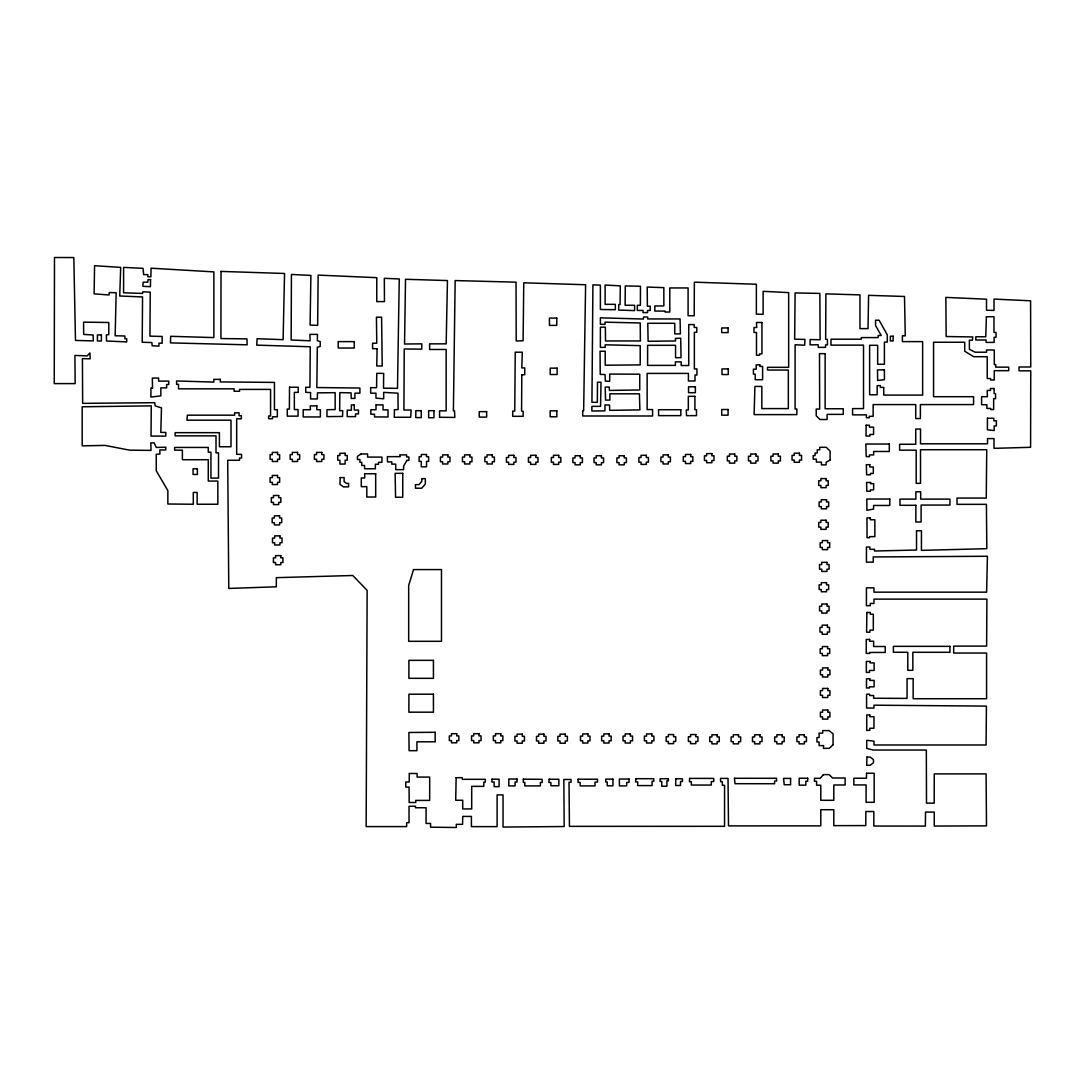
<?xml version="1.0" encoding="UTF-8"?>
<svg xmlns="http://www.w3.org/2000/svg" width="1085" height="1085" viewBox="0 0 1085 1085"><rect width="100%" height="100%" fill="white"/><g stroke="black" fill="none" stroke-linecap="round" stroke-linejoin="round"><path stroke-width="1.5" d="M221.014 271.399L220.933 338.561L246.96 338.873L247.122 344.813L170.467 342.887L170.657 336.309L213.867 337.584L213.867 271.887L151.059 268.198L150.883 276.797L147.858 276.797L147.845 274.613L143.64 274.613L143.03 268.348L123.595 267.385L123.595 292.774L142.555 293.425L142.867 291.797L150.245 292.136L149.933 336.147L162.153 336.459L162.153 343.199L158.939 343.199L158.939 346.101L152.171 345.776L151.859 342.562L142.216 342.25L142.555 296.951L119.73 295.988L120.693 267.385L94.571 265.703L94.124 293.859L109.043 294.984L109.219 292.57L116.163 292.733L115.146 335.767L124.897 335.997L124.897 338.723L126.714 338.723L126.714 341.911L106.493 341.002L106.384 334.872L108.785 334.641L108.785 322.489L83.572 322.137L83.681 334.424L93.107 334.98L93.324 340.893L75.475 340.432L73.821 257.552L54.481 257.511L54.25 383.602L75.15 383.602L74.919 355.432L87.193 355.88L89.919 352.937L90.15 358.837L82.419 358.606L82.65 403.362L154.667 402.684L155.209 405.898L161.489 407.906L160.797 432.44L165.802 432.44L165.802 436.089L151.032 436.089L151.263 405.871L82.189 406.78L82.189 445.854L104.906 445.392L129.671 450.166L151.032 450.397L150.801 442.897L154.206 442.897L156.254 447.44L165.802 447.21L165.802 449.936L159.888 449.936L159.888 454.032L156.254 454.262L156.254 470.741L167.85 490.61L167.85 504.01L193.293 504.24L193.293 492.427L197.145 492.427L197.145 504.24L217.827 504.24L217.827 481.062L208.279 481.062L208.279 459.714L182.388 459.714L182.388 450.166L174.658 450.166L174.658 447.44L208.279 447.44L208.279 452.187L210.938 452.187L210.938 478.105L218.505 478.105L218.505 452.893L216.01 452.893L216.01 435.858L175.119 435.858L175.119 432.671L219.414 432.671L219.414 446.762L230.996 446.762L230.996 420.18L186.932 420.18L187.379 415.175L234.631 415.175L234.631 412.802L239.066 412.802L239.066 415.745L241.331 415.745L241.331 418.81L236.679 418.81L236.679 454.344L241.562 454.344L241.562 458.006L239.514 458.006L239.514 460.271L227.701 460.271L228.772 588.436L276.336 586.795L276.336 577.668L352.774 575.498L367.137 590.376L366.16 826.594L406.631 826.594L406.631 822.701L409.031 822.701L409.031 806.25L415.46 806.25L415.46 807.742L426.079 807.742L426.079 823.447L430.569 823.447L430.569 827.19L456.297 827.489L456.297 824.342L462.576 824.342L462.725 816.422L471.405 816.422L471.405 826.634L497.106 826.634L497.106 794.898L503.033 794.898L503.033 827.055L564.173 826.526L563.847 779.464L571.035 779.464L571.035 782.231L569.015 782.258L569.435 826.363L724.549 826.309L724.549 785.269L722.312 785.269L722.312 781.675L720.616 781.675L720.508 778.393L728.021 778.393L728.496 825.888L820.789 825.875L820.789 809.708L833.795 809.708L833.795 825.631L865.762 825.59L865.871 811.512L873.818 811.512L873.818 826.051L925.383 826.078L925.505 812.082L934.253 812.082L934.253 826.051L986.496 825.875L986.089 773.903L934.253 773.903L934.199 803.144L926.495 803.144L926.332 750.033L872.991 750.033L866.725 748.365L866.725 740.323L873.954 741.136L873.954 744.988L986.089 744.988L986.414 706.104L873.954 705.182L873.94 708.044L866.576 708.044L866.576 694.224L869.628 694.224L869.628 695.512L873.642 695.512L873.642 698.238L907.06 698.401L907.06 678.64L913.163 678.64L913.163 698.726L986.577 698.726L986.577 653.048L953.674 653.048L953.674 646.117L986.618 646.117L986.889 599.123L873.954 599.123L873.954 603.463L870.265 603.463L870.265 605.701L866.413 605.701L866.44 587.839L873.94 587.839L873.94 592.152L986.618 592.152L987.418 556.266L873.262 556.944L873.289 562.166L866.44 562.166L866.44 546.989L869.939 547.071L869.885 549.322L874.524 549.322L874.524 551.004L916.527 550.041L916.527 530.768L921.436 530.768L921.436 550.366L986.808 548.684L986.414 504.335L957.011 504.335L957.011 498.069L986.251 498.069L986.74 449.719L920.514 449.719L920.514 483.34L916.201 483.34L916.201 450.166L899.614 450.166L899.614 444.267L915.74 444.267L915.74 429.036L920.514 429.036L920.514 443.806L987.526 443.806L987.526 438.584L994.009 438.584L994.009 448.349L1030.587 447.305L1030.75 370.839L1019.018 370.839L1019.018 366.988L1030.75 366.988L1030.587 300.803L994.009 299.08L994.009 310.446L986.509 310.215L986.509 299.202L945.849 297.399L946.161 336.526L972.757 336.947L972.431 340.161L969.38 340.161L969.38 349.316L975.171 352.205L986.577 352.205L986.577 349.967L994.28 349.967L994.28 364.574L995.732 364.574L995.732 367.15L1008.738 367.15L1008.738 370.677L994.28 370.677L994.28 379.994L990.591 379.994L990.591 378.556L987.214 378.556L987.214 356.707L973.72 356.707L964.728 351.242L964.728 342.25L933.561 342.25L933.561 396.703L973.557 396.703L973.557 404.583L920.392 404.583L920.392 418.552L915.726 418.552L915.726 404.583L873.154 404.583L873.154 416.301L869.302 416.301L869.302 417.752L866.413 417.752L866.413 414.863L852.593 414.863L852.593 408.597L863.524 408.597L863.524 345.138L830.907 345.138L831.069 339.198L861.273 339.198L861.273 337.584L878.131 337.584L878.131 335.496L881.196 335.496L875.568 325.541L875.568 320.238L879.108 320.238L887.299 334.858L887.299 342.087L884.397 342.087L884.397 364.262L877.656 364.262L877.656 345.301L869.628 345.301L869.628 394.777L877.168 394.777L877.168 385.623L880.383 385.623L880.383 387.386L883.76 387.386L883.76 395.103L922.63 395.103L922.63 341.612L902.394 341.612L902.394 335.821L905.27 335.875L904.497 296.476L868.597 295.337L868.027 328.619L859.971 328.619L859.971 294.889L825.888 293.859L825.658 339.307L827.367 339.307L827.475 344.867L825.549 344.867L825.549 347.363L818.28 347.363L818.158 344.759L810.102 344.867L810.102 339.524L820.097 339.754L819.867 293.411L795.102 292.95L794.654 339.185L804.921 339.415L804.65 345.206L795.102 344.759L795.102 408.991L796.851 408.991L796.851 414.619L754.116 414.619L754.916 386.423L761.833 386.423L761.833 408.597L788.334 408.597L788.334 370.039L767.448 370.039L767.448 367.313L788.659 367.313L788.659 292.611L763.121 291.322L763.121 314.297L756.367 314.135L756.367 284.256L694.359 282.168L694.197 315.749L688.093 315.749L688.093 287.945L669.784 287.945L669.784 312.046L665.119 312.046L665.119 311.083L654.838 311.083L654.838 305.943L663.844 305.943L663.844 287.634L647.216 287.064L647.365 306.268L650.186 306.187L650.186 310.446L647.528 310.446L647.528 312.616L643.039 312.616L643.039 310.446L637.329 310.446L637.329 305.305L640.381 305.305L640.462 286.264L625.285 285.925L625.123 305.224L634.603 305.305L634.603 310.608L618.613 310.039L618.775 304.573L620.064 304.492L620.308 285.857L605.118 285.057L605.118 304.342L615.317 304.342L615.317 309.713L600.385 309.483L600.385 285.138L592.912 284.894L591.935 402.291L597.333 402.332L597.496 382.178L601.022 382.245L600.548 406.346L591.908 406.346L591.867 411.012L604.874 410.849L605.037 404.895L609.539 405.058L609.702 410.361L639.906 409.886L639.418 393.814L609.865 393.814L609.865 400.08L605.525 400.08L605.199 387.074L609.214 387.074L609.377 390.437L639.743 389.963L639.743 374.216L609.702 374.054L609.702 381.283L605.362 381.12L605.037 374.542L600.222 374.379L600.059 351.242L605.199 351.242L605.199 365.225L640.218 364.899L640.218 345.627L605.199 344.813L605.199 347.39L600.385 347.39L600.385 327.155L605.362 327.155L605.525 340.961L640.381 340.961L640.218 322.977L605.037 322.164L605.037 324.415L600.385 324.252L600.385 317.837L643.432 319.031L643.432 317.023L647.664 317.023L647.691 318.949L680.064 318.949L680.39 333.895L674.761 333.895L674.761 323.289L647.772 323.289L648.098 341.287L675.562 340.961L675.399 338.398L680.702 338.235L681.027 357.67L675.562 357.67L675.562 345.301L647.609 345.301L647.609 365.387L675.399 365.387L675.399 361.848L681.19 361.848L681.19 365.536L688.731 365.536L688.731 324.578L694.197 324.578L694.197 327.467L696.773 327.467L696.773 332.295L694.359 332.295L694.359 368.914L696.936 368.914L696.936 375.017L694.997 375.017L694.997 380.971L688.419 380.971L688.419 373.416L647.135 373.416L647.135 409.56L652.587 409.56L652.587 415.989L582.713 415.989L582.713 410.618L583.649 410.618L585.602 284.745L523.757 282.805L523.106 340.798L516.202 340.961L516.04 282.168L455.158 280.567L453.394 410.849L454.52 410.849L454.832 417.427L439.574 417.264L439.574 410.849L446.166 410.849L446.166 349.478L429.619 349.478L429.619 343.85L446.166 343.85L447.454 280.567L405.519 279.279L404.556 344.013L421.794 343.85L421.739 349.153L404.23 348.99L403.918 410.035L411.147 410.035L410.659 417.264L394.275 417.264L394.438 409.723L398.127 409.56L397.964 393.177L383.67 392.39L383.67 398.792L375.966 398.154L375.966 393.177L370.663 393.177L370.663 387.643L376.603 387.711L376.766 373.335L383.67 373.416L383.507 388.199L397.49 388.349L399.253 278.954L384.321 278.316L384.47 301.603L376.766 301.603L376.766 277.665L318.136 275.102L317.647 325.378L310.093 325.066L310.893 275.427L291.431 274.437L291.146 339.998L310.093 340.798L309.93 334.383L317.485 334.383L317.322 340.649L320.211 341.612L320.211 346.427L317.322 347.227L316.847 387.548L359.894 388.037L359.894 393.177L354.917 393.177L354.917 398.317L351.228 398.48L351.065 392.851L339.822 392.648L339.659 410.686L342.711 410.686L342.548 416.464L326.965 416.626L326.965 409.723L335.156 409.56L335.156 392.689L317.485 392.851L317.322 398.954L310.581 398.954L310.581 392.526L305.753 392.377L305.753 387.236L309.93 387.386L310.256 346.752L256.765 345.138L257.077 338.71L283.104 339.673L284.555 273.488L221.014 271.399M523.323 779.166L523.309 782.461L524.814 782.461L524.814 785.906L540.371 785.906L540.371 782.461L542.161 782.461L542.161 779.315L523.323 779.166M521.804 374.745L521.573 411.093L523.16 411.323L523.16 416.314L512.717 416.314L512.717 411.093L514.751 411.093L515.239 352.205L522.305 352.205L521.804 367.923L524.747 367.923L524.747 374.745L521.804 374.745M915.889 505.298L915.808 522.007L921.111 522.007L921.111 505.067L949.945 505.067L949.945 499.114L920.704 499.114L920.704 491.803L915.889 491.803L915.889 499.114L899.98 499.114L899.98 505.298L915.889 505.298M289.532 387.236L289.37 409.072L287.281 409.072L287.281 416.152L298.049 416.152L298.049 409.56L294.347 409.56L294.347 392.377L298.212 392.377L298.212 387.236L289.532 387.236M987.459 418.24L987.377 429.796L994.199 430.542L994.145 425.971L996.369 425.944L996.369 420.804L993.806 420.804L993.806 418.24L987.459 418.24M675.765 778.813L675.67 785.486L680.526 785.486L680.526 781.458L682.438 781.458L682.438 778.813L675.765 778.813M866.169 425.225L866.006 436.007L869.858 436.061L869.858 434.461L873.561 434.461L873.561 427.151L869.465 427.151L869.465 425.225L866.169 425.225M866.888 612.455L866.576 632.162L869.939 632.216L869.939 630.127L873.316 630.127L873.316 614.218L870.265 614.218L870.265 612.455L866.888 612.455M409.33 773.483L409.181 782.014L405.736 782.014L405.736 787.1L409.086 787.1L409.181 802.507L415.758 802.507L415.758 800.404L429.674 800.404L429.674 777.077L417.101 777.077L417.101 773.483L409.33 773.483M377.092 348.678L376.766 365.93L382.232 366.025L381.581 317.186L376.441 317.186L376.766 343.213L372.589 343.213L372.589 348.678L377.092 348.678M456.148 777.674L455.7 800.255L462.725 800.255L462.725 808.935L471.704 808.935L471.704 786.354L483.815 786.354L483.815 782.163L485.32 782.163L485.32 779.315L462.278 779.315L462.278 777.674L456.148 777.674M150.571 279.604L150.422 286.671L142.867 286.345L143.193 282.168L147.845 282.168L148.008 279.604L150.571 279.604M866.549 773.225L866.44 778.23L853.827 778.23L853.827 784.93L866.101 784.93L866.101 802.303L874.171 802.303L874.171 773.225L866.549 773.225M866.901 757.099L866.671 765.278L870.075 765.278L873.479 762.782L873.479 759.703L870.184 757.099L866.901 757.099M734.477 778.284L735.006 783.682L774.568 783.736L774.568 781.037L776.562 781.037L776.562 778.284L734.477 778.284M986.414 316.712L985.763 336.784L975.808 336.784L975.808 339.998L986.089 339.998L986.089 342.412L994.118 342.412L994.118 337.272L996.057 337.272L996.057 332.444L993.968 332.444L993.968 316.712L986.414 316.712M376.115 404.895L375.966 409.723L370.826 409.723L370.826 414.212L374.515 414.212L374.515 416.952L388.01 416.952L388.01 409.886L383.032 409.886L383.032 404.895L376.115 404.895M578.142 779.233L578.034 782.339L580.149 782.407L580.149 785.906L595.055 785.906L595.055 782.095L597.496 782.095L597.496 779.233L578.142 779.233M635.783 778.704L635.674 781.878L637.695 781.878L637.695 785.581L652.071 785.581L652.071 781.254L653.767 781.254L653.767 778.704L635.783 778.704M340.215 477.59L339.917 484.317L343.497 486.867L348.583 486.867L348.583 483.422L346.495 483.422L344.108 481.632L344.108 477.59L340.215 477.59M421.889 478.634L421.739 481.482L419.054 484.615L415.46 484.615L415.46 488.209L421.739 488.209L425.334 484.018L425.334 478.634L421.889 478.634M492.048 779.166L491.898 782.014L494.15 782.014L494.15 786.652L499.073 786.652L499.073 779.166L492.048 779.166M689.626 778.393L689.409 781.675L691.321 781.675L691.321 785.052L711.312 785.052L711.312 781.566L713.74 781.566L713.74 778.393L689.626 778.393M549.186 779.247L548.82 782.461L550.909 782.461L550.909 785.743L558.843 785.743L558.843 779.247L549.186 779.247M413.548 569.584L408.679 585.466L408.679 641.303L441.473 641.303L441.473 569.584L413.548 569.584M406.929 460.393L403.606 466.143L403.606 469.656L395.713 469.656L395.713 464.122L391.821 464.122L391.821 461.885L387.481 461.885L387.331 456.649L400.202 456.649L399.728 454.9L406.631 454.9L406.631 456.948L408.869 456.948L408.869 460.393L406.929 460.393M823.434 774.622L820.219 778.325L814.442 778.325L814.442 781.295L816.612 781.295L816.612 785.228L820.789 785.228L820.789 800.296L833.795 800.296L833.795 784.984L845.12 784.984L845.12 777.999L832.588 777.999L829.143 774.622L823.434 774.622M833.063 744.758L829.252 748.352L823.542 748.352L823.542 745.598L819.094 745.598L819.094 742.004L816.978 742.004L816.978 737.569L819.094 737.569L819.094 733.121L822.701 733.121L822.701 730.585L829.048 730.585L833.063 733.758L833.063 744.758M361.156 453.95L357.413 456.351L357.413 459.484L359.962 459.484L359.962 462.332L361.753 462.332L361.753 465.479L364.601 465.479L364.601 468.761L375.369 468.761L375.369 464.272L378.502 464.272L378.502 462.332L381.947 462.332L381.947 457.097L367.584 457.097L367.584 453.95L361.156 453.95M830.106 459.999L826.078 462.332L826.078 464.868L821.426 464.868L821.426 462.115L816.354 462.115L816.354 459.158L813.18 459.158L813.18 455.564L815.079 455.564L815.079 453.015L817.263 453.015L817.263 449.814L819.758 449.8L819.731 447.305L826.295 447.305L830.106 451.116L830.106 459.999M152.51 388.01L150.896 388.037L150.896 397.029L160.851 395.903L160.851 387.874L166.642 387.874L166.642 384.497L168.731 384.497L168.731 381.12L158.613 381.12L158.613 378.068L152.348 378.068L152.51 388.01M435.126 732.28L408.896 732.484L409.099 750.684L416.925 750.684L416.925 741.801L435.207 741.801L435.126 732.28M668.36 778.704L660.114 778.759L660.114 781.458L661.769 781.458L661.769 786.245L666.922 786.205L666.882 780.82L668.374 780.82L668.36 778.704M556.768 318.068L549.458 318.068L549.458 325.378L556.768 325.378L556.768 318.068M761.941 322.489L756.489 322.489L756.706 327.48L753.98 327.48L753.98 332.485L756.489 332.485L756.489 355.202L759.663 355.202L759.663 353.846L761.941 353.846L761.941 322.489M728.089 327.955L721.674 327.955L721.674 332.607L728.089 332.607L728.089 327.955M101.393 334.926L97.419 334.926L97.419 341.002L101.393 341.002L101.393 334.926M893.158 336.228L890.351 336.228L890.351 340.961L893.158 340.961L893.158 336.228M354.28 341.612L338.208 341.612L338.208 348.027L354.28 348.027L354.28 341.612M825.129 353.656L819.5 353.656L819.663 409.072L816.205 409.072L816.205 415.745L819.989 419.515L827.123 419.515L827.123 414.375L843.276 414.375L843.276 408.76L825.129 408.76L825.129 353.656M759.798 364.858L756.136 364.858L756.259 369.171L753.41 369.171L753.41 374.176L755.228 374.176L755.228 379.736L762.619 379.736L762.619 366.405L759.798 366.405L759.798 364.858M557.12 368.154L550.203 368.154L550.203 374.515L557.12 374.515L557.12 368.154M728.252 368.914L721.986 368.914L721.986 374.542L728.252 374.542L728.252 368.914M884.397 369.877L877.494 369.877L877.656 380.482L884.397 379.682L884.397 369.877M220.296 379.357L213.867 379.357L213.867 382.083L176.597 380.971L176.597 384.334L178.523 384.334L178.523 388.837L234.116 388.837L234.116 391.251L239.568 391.251L239.568 389.406L270.572 389.406L270.572 415.989L268.646 415.989L268.646 418.715L272.511 418.715L272.511 416.789L277.326 416.789L277.326 409.723L274.437 409.723L274.437 382.408L220.296 381.934L220.296 379.357M695.363 386.789L688.555 386.789L688.555 392.689L695.363 392.689L695.363 386.789M994.118 388.511L990.429 388.511L990.429 390.437L987.214 390.437L987.377 396.703L981.586 396.703L981.586 404.746L986.889 404.746L986.889 408.435L990.754 408.435L990.754 409.56L993.643 409.56L993.643 398.629L995.569 398.629L995.569 393.652L994.118 393.652L994.118 388.511M694.915 396.323L688.324 396.323L688.324 409.954L686.276 409.954L686.507 415.636L696.502 415.636L696.502 409.723L694.915 409.723L694.915 396.323M354.28 404.895L351.377 404.895L351.377 410.198L347.2 410.198L347.2 416.626L355.555 416.626L355.555 413.9L358.457 413.9L358.457 410.035L354.28 410.035L354.28 404.895M316.847 405.871L310.256 405.871L310.418 409.723L303.19 409.723L303.19 416.952L320.373 416.952L320.373 409.723L316.847 409.723L316.847 405.871M728.089 409.506L721.728 409.506L721.728 415.175L728.089 415.175L728.089 409.506M680.824 409.723L658.568 409.723L658.568 415.636L680.824 415.636L680.824 409.723M421.265 410.686L415.799 410.686L415.799 417.589L421.265 417.589L421.265 410.686M433.959 410.686L428.656 410.686L428.656 417.752L433.959 417.752L433.959 410.686M556.849 410.849L550.176 410.849L550.176 416.789L556.849 416.789L556.849 410.849M486.65 411.649L479.258 411.649L479.258 417.115L486.65 417.115L486.65 411.649M889.307 444.023L865.844 444.023L866.25 456.622L869.465 456.622L869.465 454.94L873.642 454.94L873.642 451.482L889.307 451.482L889.307 444.023M277.516 452.404L272.281 452.404L272.281 454.601L270.111 454.601L270.111 459.28L272.281 459.28L272.281 461.505L277.516 461.505L277.516 459.28L279.632 459.28L279.632 454.601L277.516 454.601L277.516 452.404M297.561 452.404L292.326 452.404L292.326 454.601L290.156 454.601L290.156 459.28L292.326 459.28L292.326 461.505L297.561 461.505L297.561 459.28L299.677 459.28L299.677 454.601L297.561 454.601L297.561 452.404M321.797 452.404L316.562 452.404L316.562 454.601L314.392 454.601L314.392 459.28L316.562 459.28L316.562 461.505L321.797 461.505L321.797 459.28L323.913 459.28L323.913 454.601L321.797 454.601L321.797 452.404M799.455 453.191L794.22 453.191L794.22 455.374L792.05 455.374L792.05 460.067L794.22 460.067L794.22 462.278L799.455 462.278L799.455 460.067L801.571 460.067L801.571 455.374L799.455 455.374L799.455 453.191M345.138 453.299L339.89 453.299L339.89 455.497L337.733 455.497L337.733 460.176L339.89 460.176L339.89 464.055L345.138 464.055L345.138 460.176L347.254 460.176L347.254 455.497L345.138 455.497L345.138 453.299M711.868 453.611L706.633 453.611L706.633 455.808L704.463 455.808L704.463 460.488L706.633 460.488L706.633 462.712L711.868 462.712L711.868 460.488L713.984 460.488L713.984 455.808L711.868 455.808L711.868 453.611M734.721 454.032L729.486 454.032L729.486 456.229L727.316 456.229L727.316 460.908L729.486 460.908L729.486 463.132L734.721 463.132L734.721 460.908L736.837 460.908L736.837 456.229L734.721 456.229L734.721 454.032M755.879 454.032L750.644 454.032L750.644 456.229L748.474 456.229L748.474 460.908L750.644 460.908L750.644 463.132L755.879 463.132L755.879 460.908L757.995 460.908L757.995 456.229L755.879 456.229L755.879 454.032M778.298 454.032L773.062 454.032L773.062 456.229L770.892 456.229L770.892 460.908L773.062 460.908L773.062 463.132L778.298 463.132L778.298 460.908L780.413 460.908L780.413 456.229L778.298 456.229L778.298 454.032M426.514 454.507L421.278 454.507L421.278 456.704L419.108 456.704L419.108 461.383L421.278 461.383L421.278 466.821L426.514 466.821L426.514 461.383L428.629 461.383L428.629 456.704L426.514 456.704L426.514 454.507M690.711 454.452L685.476 454.452L685.476 456.649L683.306 456.649L683.306 461.328L685.476 461.328L685.476 463.553L690.711 463.553L690.711 461.328L692.827 461.328L692.827 456.649L690.711 456.649L690.711 454.452M447.847 454.873L442.612 454.873L442.612 457.07L440.442 457.07L440.442 461.749L442.612 461.749L442.612 463.973L447.847 463.973L447.847 461.749L449.963 461.749L449.963 457.07L447.847 457.07L447.847 454.873M469.846 454.873L464.611 454.873L464.611 457.07L462.441 457.07L462.441 461.749L464.611 461.749L464.611 463.973L469.846 463.973L469.846 461.749L471.961 461.749L471.961 457.07L469.846 457.07L469.846 454.873M492.278 454.873L487.043 454.873L487.043 457.07L484.873 457.07L484.873 461.749L487.043 461.749L487.043 463.973L492.278 463.973L492.278 461.749L494.394 461.749L494.394 457.07L492.278 457.07L492.278 454.873M668.292 454.873L663.057 454.873L663.057 457.07L660.887 457.07L660.887 461.749L663.057 461.749L663.057 463.973L668.292 463.973L668.292 461.749L670.408 461.749L670.408 457.07L668.292 457.07L668.292 454.873M513.856 455.307L508.621 455.307L508.621 457.49L506.451 457.49L506.451 462.183L508.621 462.183L508.621 464.394L513.856 464.394L513.856 462.183L515.972 462.183L515.972 457.49L513.856 457.49L513.856 455.307M535.854 455.307L530.619 455.307L530.619 457.49L528.449 457.49L528.449 462.183L530.619 462.183L530.619 464.394L535.854 464.394L535.854 462.183L537.97 462.183L537.97 457.49L535.854 457.49L535.854 455.307M558.707 455.307L553.472 455.307L553.472 457.49L551.302 457.49L551.302 462.183L553.472 462.183L553.472 464.394L558.707 464.394L558.707 462.183L560.823 462.183L560.823 457.49L558.707 457.49L558.707 455.307M646.294 455.307L641.045 455.307L641.045 457.49L638.889 457.49L638.889 462.183L641.045 462.183L641.045 464.394L646.294 464.394L646.294 462.183L648.41 462.183L648.41 457.49L646.294 457.49L646.294 455.307M580.285 455.727L575.05 455.727L575.05 457.924L572.88 457.924L572.88 462.603L575.05 462.603L575.05 464.828L580.285 464.828L580.285 462.603L582.401 462.603L582.401 457.924L580.285 457.924L580.285 455.727M601.443 455.727L596.207 455.727L596.207 457.924L594.038 457.924L594.038 462.603L596.207 462.603L596.207 464.828L601.443 464.828L601.443 462.603L603.558 462.603L603.558 457.924L601.443 457.924L601.443 455.727M624.282 455.727L619.047 455.727L619.047 457.924L616.877 457.924L616.877 462.603L619.047 462.603L619.047 464.828L624.282 464.828L624.282 462.603L626.398 462.603L626.398 457.924L624.282 457.924L624.282 455.727M869.79 464.665L866.332 464.665L866.657 474.782L870.428 474.782L870.428 473.413L873.316 473.413L873.316 466.984L869.79 466.984L869.79 464.665M197.375 468.801L193.062 468.801L193.062 474.47L197.375 474.47L197.375 468.801M402.752 473.331L395.143 473.331L395.564 497.242L402.752 497.242L402.752 473.331M375.681 473.752L364.682 473.752L364.682 477.983L361.291 477.983L361.291 486.663L366.798 486.663L366.798 497.025L375.681 497.025L375.681 473.752M277.516 475.447L272.281 475.447L272.281 477.644L270.111 477.644L270.111 482.323L272.281 482.323L272.281 484.547L277.516 484.547L277.516 482.323L279.632 482.323L279.632 477.644L277.516 477.644L277.516 475.447M826.105 478.566L820.87 478.566L820.87 480.764L818.7 480.764L818.7 485.443L820.87 485.443L820.87 487.667L826.105 487.667L826.105 485.443L828.221 485.443L828.221 480.764L826.105 480.764L826.105 478.566M870.59 482.486L866.576 482.486L866.807 491.247L870.428 491.247L870.428 489.877L873.642 489.877L873.642 483.693L870.59 483.693L870.59 482.486M278.709 495.492L273.474 495.492L273.474 497.689L271.304 497.689L271.304 502.369L273.474 502.369L273.474 504.593L278.709 504.593L278.709 502.369L280.825 502.369L280.825 497.689L278.709 497.689L278.709 495.492M889.781 499.032L866.807 499.032L866.888 510.289L873.561 509.082L873.561 505.461L889.781 505.461L889.781 499.032M826.539 499.724L821.291 499.724L821.291 501.921L819.134 501.921L819.134 506.6L821.291 506.6L821.291 508.824L826.539 508.824L826.539 506.6L828.655 506.6L828.655 501.921L826.539 501.921L826.539 499.724M279.604 515.836L274.369 515.836L274.369 518.033L272.199 518.033L272.199 522.712L274.369 522.712L274.369 524.937L279.604 524.937L279.604 522.712L281.72 522.712L281.72 518.033L279.604 518.033L279.604 515.836M870.346 517.911L866.969 517.911L867.051 537.712L869.573 537.712L869.546 536.627L874.849 536.627L874.849 519.756L870.346 519.756L870.346 517.911M826.105 520.244L820.87 520.244L820.87 522.441L818.7 522.441L818.7 527.12L820.87 527.12L820.87 529.344L826.105 529.344L826.105 527.12L828.221 527.12L828.221 522.441L826.105 522.441L826.105 520.244M279.916 535.881L274.668 535.881L274.668 538.079L272.511 538.079L272.511 542.758L274.668 542.758L274.668 544.982L279.916 544.982L279.916 542.758L282.019 542.758L282.019 538.079L279.916 538.079L279.916 535.881M827.597 540.561L822.349 540.561L822.349 542.758L820.192 542.758L820.192 547.437L822.349 547.437L822.349 549.661L827.597 549.661L827.597 547.437L829.713 547.437L829.713 542.758L827.597 542.758L827.597 540.561M280.812 555.629L275.576 555.629L275.576 557.826L273.406 557.826L273.406 562.505L275.576 562.505L275.576 564.729L280.812 564.729L280.812 562.505L282.927 562.505L282.927 557.826L280.812 557.826L280.812 555.629M826.96 562.342L821.725 562.342L821.725 564.539L819.555 564.539L819.555 569.218L821.725 569.218L821.725 571.442L826.96 571.442L826.96 569.218L829.076 569.218L829.076 564.539L826.96 564.539L826.96 562.342M826.539 582.659L821.291 582.659L821.291 584.856L819.134 584.856L819.134 589.535L821.291 589.535L821.291 591.759L826.539 591.759L826.539 589.535L828.655 589.535L828.655 584.856L826.539 584.856L826.539 582.659M826.96 604.019L821.725 604.019L821.725 606.217L819.555 606.217L819.555 610.896L821.725 610.896L821.725 613.12L826.96 613.12L826.96 610.896L829.076 610.896L829.076 606.217L826.96 606.217L826.96 604.019M827.38 625.177L822.145 625.177L822.145 627.374L819.975 627.374L819.975 632.053L822.145 632.053L822.145 634.277L827.38 634.277L827.38 632.053L829.496 632.053L829.496 627.374L827.38 627.374L827.38 625.177M869.628 639.445L866.25 639.445L866.25 653.401L869.709 653.401L869.709 652.451L885.211 652.451L885.211 646.511L873.642 646.511L873.642 641.208L869.628 641.208L869.628 639.445M827.597 646.552L822.349 646.552L822.349 648.749L820.192 648.749L820.192 653.428L822.349 653.428L822.349 655.638L827.597 655.638L827.597 653.428L829.713 653.428L829.713 648.749L827.597 648.749L827.597 646.552M949.945 646.348L893.403 646.348L893.403 652.248L907.792 652.288L907.792 670.313L912.838 670.313L912.838 652.288L949.945 652.288L949.945 646.348M433.43 660.345L408.896 660.345L408.896 678.328L433.43 678.328L433.43 660.345M870.102 661.457L866.332 661.457L866.332 672.375L869.465 672.375L869.465 670.449L874.117 670.449L874.117 662.894L870.102 662.894L870.102 661.457M827.801 667.912L822.566 667.912L822.566 670.11L820.396 670.11L820.396 674.789L822.566 674.789L822.566 677.013L827.801 677.013L827.801 674.789L829.916 674.789L829.916 670.11L827.801 670.11L827.801 667.912M869.79 678.803L866.495 678.803L866.495 687.958L869.465 687.958L869.465 686.832L874.117 686.832L874.117 680.404L869.79 680.404L869.79 678.803M827.801 688.433L822.566 688.433L822.566 690.63L820.396 690.63L820.396 695.309L822.566 695.309L822.566 697.533L827.801 697.533L827.801 695.309L829.916 695.309L829.916 690.63L827.801 690.63L827.801 688.433M433.43 694.197L408.896 694.197L408.896 712.18L433.43 712.18L433.43 694.197M827.801 710.01L822.566 710.01L822.566 712.208L820.396 712.208L820.396 716.887L822.566 716.887L822.566 719.111L827.801 719.111L827.801 716.887L829.916 716.887L829.916 712.208L827.801 712.208L827.801 710.01M869.79 714.947L866.725 714.947L866.725 730.368L869.79 730.368L869.79 728.279L873.954 728.279L873.954 716.71L869.79 716.71L869.79 714.947M456.731 733.704L451.496 733.704L451.496 735.901L449.326 735.901L449.326 740.58L451.496 740.58L451.496 742.805L456.731 742.805L456.731 740.58L458.846 740.58L458.846 735.901L456.731 735.901L456.731 733.704M478.946 733.704L473.711 733.704L473.711 735.901L471.541 735.901L471.541 740.58L473.711 740.58L473.711 742.805L478.946 742.805L478.946 740.58L481.062 740.58L481.062 735.901L478.946 735.901L478.946 733.704M500.741 733.704L495.506 733.704L495.506 735.901L493.336 735.901L493.336 740.58L495.506 740.58L495.506 742.805L500.741 742.805L500.741 740.58L502.857 740.58L502.857 735.901L500.741 735.901L500.741 733.704M587.894 733.921L582.659 733.921L582.659 736.118L580.489 736.118L580.489 740.797L582.659 740.797L582.659 743.022L587.894 743.022L587.894 740.797L590.009 740.797L590.009 736.118L587.894 736.118L587.894 733.921M609.051 733.921L603.816 733.921L603.816 736.118L601.646 736.118L601.646 740.797L603.816 740.797L603.816 743.022L609.051 743.022L609.051 740.797L611.167 740.797L611.167 736.118L609.051 736.118L609.051 733.921M630.426 733.921L625.191 733.921L625.191 736.118L623.021 736.118L623.021 740.797L625.191 740.797L625.191 743.022L630.426 743.022L630.426 740.797L632.541 740.797L632.541 736.118L630.426 736.118L630.426 733.921M651.787 733.921L646.552 733.921L646.552 736.118L644.381 736.118L644.381 740.797L646.552 740.797L646.552 743.022L651.787 743.022L651.787 740.797L653.902 740.797L653.902 736.118L651.787 736.118L651.787 733.921M522.319 734.138L517.084 734.138L517.084 736.322L514.914 736.322L514.914 741.001L517.084 741.001L517.084 743.225L522.319 743.225L522.319 741.001L524.435 741.001L524.435 736.322L522.319 736.322L522.319 734.138M543.897 734.138L538.662 734.138L538.662 736.322L536.492 736.322L536.492 741.001L538.662 741.001L538.662 743.225L543.897 743.225L543.897 741.001L546.013 741.001L546.013 736.322L543.897 736.322L543.897 734.138M565.258 734.138L560.023 734.138L560.023 736.322L557.853 736.322L557.853 741.001L560.023 741.001L560.023 743.225L565.258 743.225L565.258 741.001L567.374 741.001L567.374 736.322L565.258 736.322L565.258 734.138M673.582 734.559L668.346 734.559L668.346 736.756L666.176 736.756L666.176 741.435L668.346 741.435L668.346 743.645L673.582 743.645L673.582 741.435L675.697 741.435L675.697 736.756L673.582 736.756L673.582 734.559M695.797 734.559L690.562 734.559L690.562 736.756L688.392 736.756L688.392 741.435L690.562 741.435L690.562 743.645L695.797 743.645L695.797 741.435L697.913 741.435L697.913 736.756L695.797 736.756L695.797 734.559M717.158 734.762L711.923 734.762L711.923 736.959L709.753 736.959L709.753 741.638L711.923 741.638L711.923 743.862L717.158 743.862L717.158 741.638L719.274 741.638L719.274 736.959L717.158 736.959L717.158 734.762M738.532 734.762L733.284 734.762L733.284 736.959L731.127 736.959L731.127 741.638L733.284 741.638L733.284 743.862L738.532 743.862L738.532 741.638L740.648 741.638L740.648 736.959L738.532 736.959L738.532 734.762M759.893 734.762L754.658 734.762L754.658 736.959L752.488 736.959L752.488 741.638L754.658 741.638L754.658 743.862L759.893 743.862L759.893 741.638L762.009 741.638L762.009 736.959L759.893 736.959L759.893 734.762M782.109 734.762L776.874 734.762L776.874 736.959L774.704 736.959L774.704 741.638L776.874 741.638L776.874 743.862L782.109 743.862L782.109 741.638L784.224 741.638L784.224 736.959L782.109 736.959L782.109 734.762M804.324 734.762L799.089 734.762L799.089 736.959L796.919 736.959L796.919 741.638L799.089 741.638L799.089 743.862L804.324 743.862L804.324 741.638L806.44 741.638L806.44 736.959L804.324 736.959L804.324 734.762M807.701 778.243L799.184 778.243L799.184 785.147L805.843 785.147L805.843 781.214L807.701 781.214L807.701 778.243M790.585 778.406L783.519 778.406L784.238 784.74L790.585 784.74L790.585 778.406M517.03 779.016L508.797 779.016L508.797 785.906L515.09 785.906L515.09 782.014L517.03 782.014L517.03 779.016M612.944 779.139L605.742 779.139L605.742 781.987L607.22 781.987L607.22 785.798L612.944 785.811L612.944 779.139M629.015 779.03L619.386 779.03L619.386 785.906L626.682 785.906L626.682 782.407L629.015 782.407L629.015 779.03"/></g></svg>
